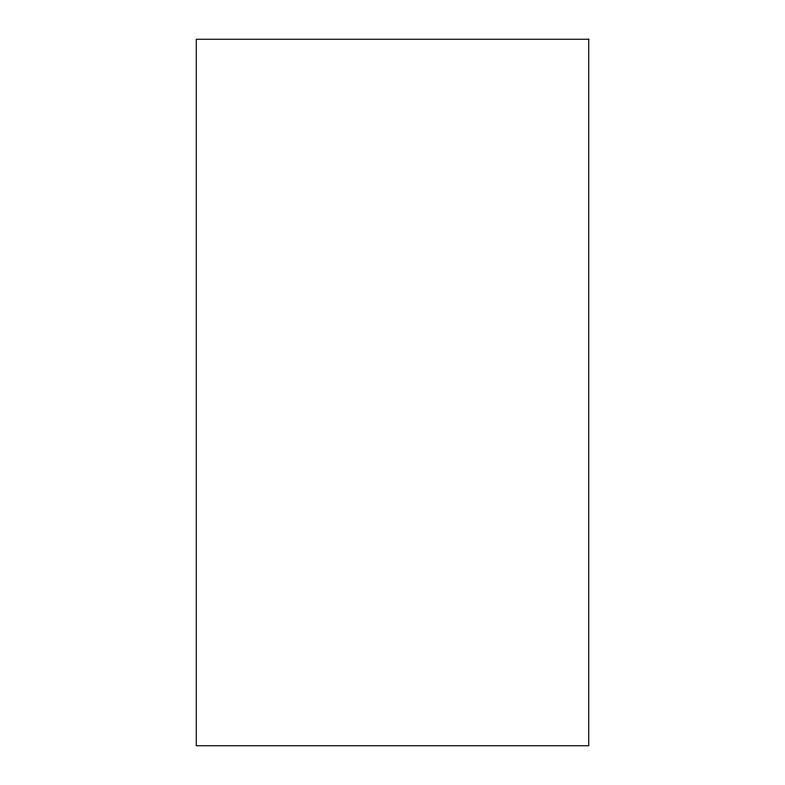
<?xml version="1.0" encoding="UTF-8"?>
<svg xmlns="http://www.w3.org/2000/svg" width="785" height="785" viewBox="0 0 785 785"><rect width="100%" height="100%" fill="white"/><g stroke="black" fill="none" stroke-linecap="round" stroke-linejoin="round"><path stroke-width="1.18" d="M588.75 39.25L196.25 39.25L196.25 745.75L588.75 745.75L588.75 39.25"/></g></svg>
